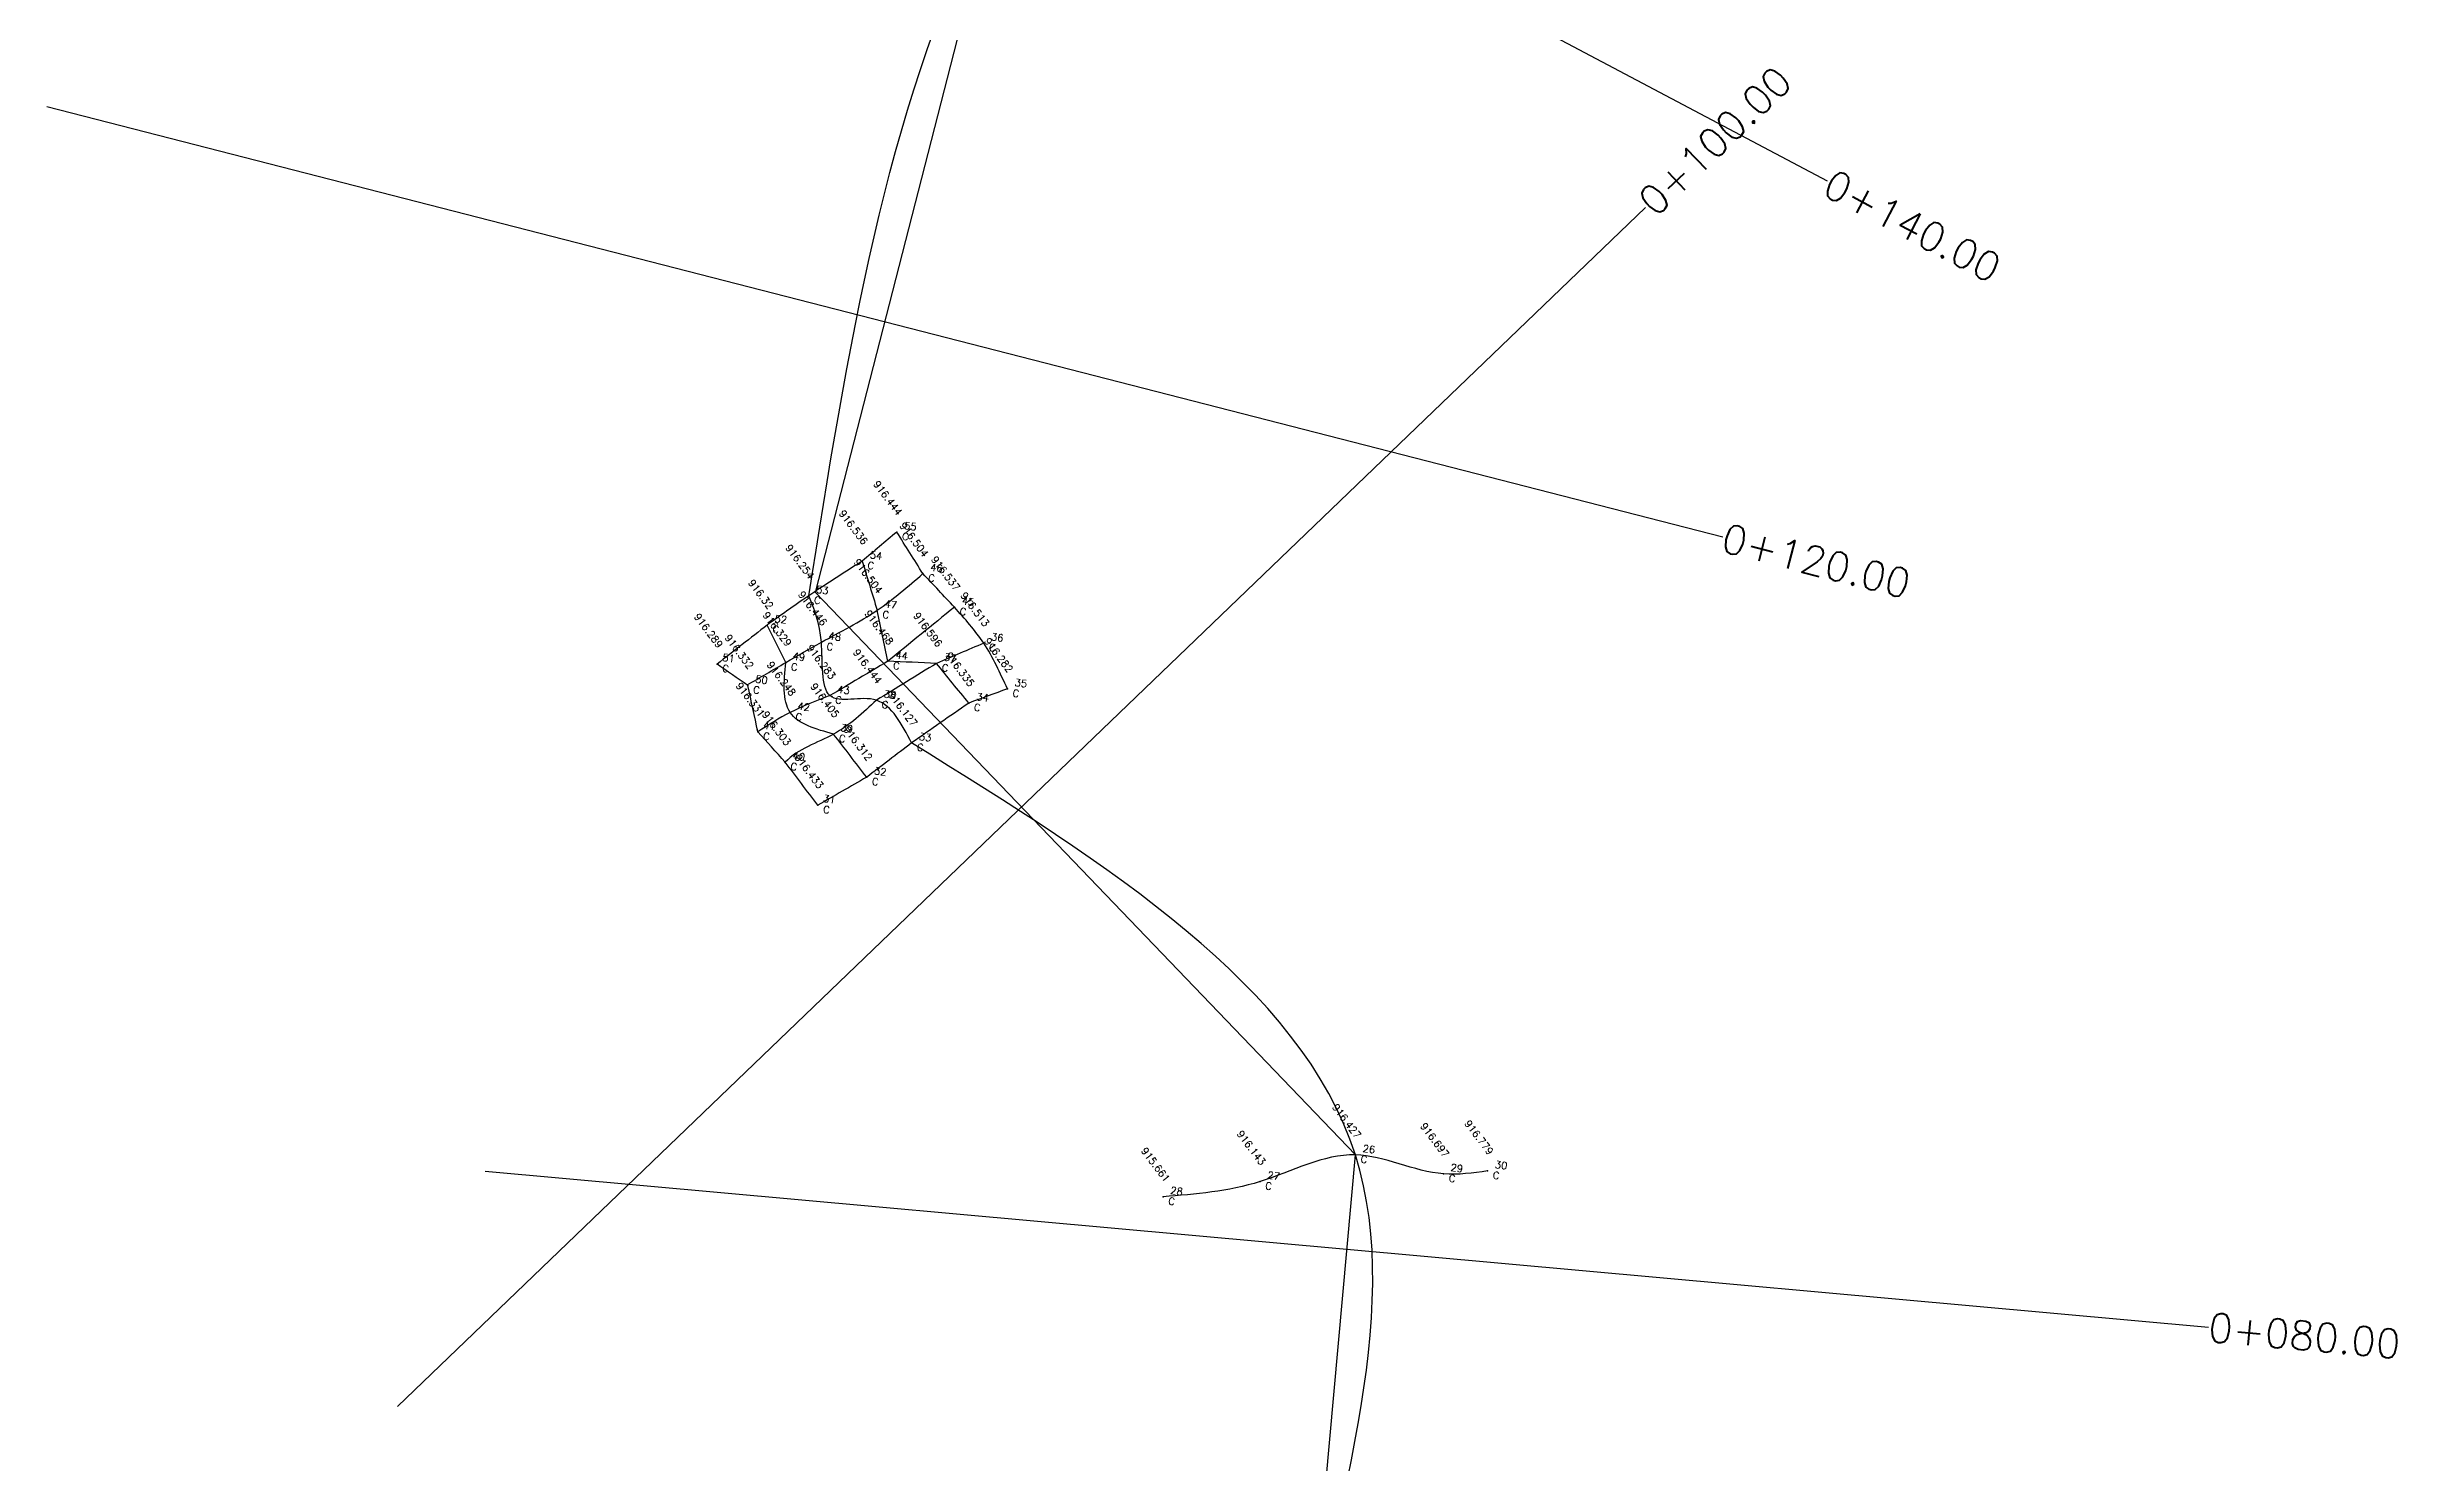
# Model space of a CAD drawing. Header units: millimetres. Extents: x 1849 to 4221, y 1726 to 2718.
# Drawn here: x 1849.4 to 1930.9, y 1801.9 to 1851 of the extents above; entities that cross this region are included whole.
import ezdxf
from ezdxf.enums import TextEntityAlignment as Align

# ---------------------------------------------------------------- set-up
doc = ezdxf.new("R2010")
doc.units = ezdxf.units.MM
for name, color, linetype in [('Chainage', 7, 'Continuous'), ('Points', 7, 'Continuous'), ('Points-ELV', 6, 'Continuous'), ('Points-NUM', 4, 'Continuous'), ('Points-TXT', 3, 'Continuous')]:
    doc.layers.add(name, color=color, linetype=linetype)
doc.styles.add('romans', font='romans.shx')

# ---------------------------------------------------------------- blocks, each defined once
blk = doc.blocks.new('POINTS')
at = {"layer": 'Points'}
blk.add_line((0, 0), (0, 0), dxfattribs=at)
blk.add_point((0, 0), dxfattribs=at)
at = {"layer": 'Points-ELV', "style": 'romans'}
blk.add_attdef('ELEV', text='', height=1, rotation=45, dxfattribs=at).set_placement((0, 0), align=Align.BOTTOM_LEFT)
at = {"layer": 'Points-NUM', "style": 'romans'}
blk.add_attdef('PTNUM', text='', height=1, dxfattribs=at).set_placement((0, 0), align=Align.BOTTOM_RIGHT)
at = {"layer": 'Points-TXT', "style": 'romans'}
blk.add_attdef('DESC', text='', height=1, dxfattribs=at).set_placement((0, 0), align=Align.BOTTOM_RIGHT)

msp = doc.modelspace()

# ---------------------------------------------------------------- linework, layer by layer
msp.add_lwpolyline([(1900.846, 1730.73), (1902.408, 1743.622), (1899.678, 1755.174), (1893.715, 1774.143), (1892.998, 1792.879), (1894.779, 1812.59), (1876.057, 1832.087), (1882.094, 1855.604), (1889.594, 1869.777), (1899.746, 1895.335), (1908.835, 1907.056)])
for points in [[(1875.825, 1831.972, 916.254), (1881.862, 1855.489, 921.331), (1889.413, 1870.034, 929.571), (1896.345, 1888.595, 932.79), (1897.548, 1889.487, 932.926), (1897.891, 1890.468, 933.423), (1899.123, 1892.537, 933.841), (1899.565, 1895.592, 934.371)], [(1878.876, 1834.182), (1877.677, 1833.175)], [(1879.783, 1832.74), (1878.876, 1834.182)], [(1877.677, 1833.175), (1875.825, 1831.972, 916.254), (1874.384, 1830.959)], [(1877.677, 1833.175), (1878.197, 1831.472)], [(1880.875, 1831.577, 916.537), (1879.783, 1832.74)], [(1879.392, 1826.871, 916.127), (1878.17, 1828.349), (1876.559, 1828.511, 916.283), (1876.26, 1830.362), (1875.825, 1831.972, 916.254)], [(1878.566, 1829.702, 916.468), (1878.197, 1831.472)], [(1880.875, 1831.577, 916.537), (1878.566, 1829.702, 916.468)], [(1882.71, 1828.744, 916.282), (1881.889, 1830.33, 916.513), (1880.875, 1831.577, 916.537)], [(1874.384, 1830.959), (1872.643, 1829.603, 916.289)], [(1875.025, 1829.657), (1874.384, 1830.959)], [(1881.889, 1830.33, 916.513), (1880.256, 1829.629, 916.596)], [(1876.685, 1827.176), (1875.18, 1827.929, 916.248), (1875.025, 1829.657)], [(1880.256, 1829.629, 916.596), (1878.17, 1828.349)], [(1880.256, 1829.629, 916.596), (1878.566, 1829.702, 916.468)], [(1881.37, 1828.254, 916.335), (1880.256, 1829.629, 916.596)], [(1874.059, 1827.258, 916.331), (1873.714, 1828.862, 916.332)], [(1882.71, 1828.744, 916.282), (1881.37, 1828.254, 916.335)], [(1878.17, 1828.349), (1876.685, 1827.176), (1875.008, 1826.205), (1874.985, 1826.18)], [(1881.37, 1828.254, 916.335), (1879.392, 1826.871, 916.127)], [(1875.008, 1826.205), (1874.059, 1827.258, 916.331)], [(1877.833, 1825.683, 916.312), (1876.685, 1827.176)], [(1879.392, 1826.871, 916.127), (1877.833, 1825.683, 916.312)], [(1900.846, 1730.73, 937.26), (1902.532, 1743.62, 932.241), (1899.497, 1755.43, 928.471), (1893.534, 1774.4, 925.92), (1892.817, 1793.135, 920.853), (1894.779, 1812.59, 916.427), (1879.392, 1826.871, 916.127)], [(1876.139, 1824.713, 916.433), (1875.008, 1826.205)], [(1877.833, 1825.683, 916.312), (1876.139, 1824.713, 916.433)], [(1899.362, 1812.034, 916.779), (1897.838, 1811.93, 916.697), (1894.779, 1812.59, 916.427), (1891.473, 1811.665, 916.143), (1888.109, 1811.137, 915.661)]]:
    msp.add_spline(points, degree=3)
for points, knots in [([(1873.687, 1828.88, 0.006), (1874.132, 1829.139, 0.003), (1874.986, 1829.635, -0.001), (1876.488, 1830.507, 0), (1878.191, 1831.361, 0), (1879.269, 1832.295, 0), (1879.783, 1832.74)], [914.779072, 914.779072, 914.779072, 914.779072, 916.333283, 917.754955, 919.987221, 922.018051, 922.018051, 922.018051, 922.018051]), ([(1876.559, 1828.511, 916.283), (1876.091, 1828.333, 916.26), (1875.213, 1828.001, 916.216), (1874.425, 1827.494, 916.295), (1874.059, 1827.258, 916.331)], [0, 0, 0, 0, 1.497604, 2.806945, 2.806945, 2.806945, 2.806945])]:
    msp.add_open_spline(points, degree=3, knots=knots)
for points in [[(1873.714, 1828.862, 916.332), (1873.357, 1829.109, 916.318), (1872.999, 1829.356, 916.304), (1872.643, 1829.603, 916.289)], [(1878.566, 1829.702, 916.468), (1877.896, 1829.304, 916.407), (1877.227, 1828.907, 916.346), (1876.559, 1828.511, 916.283)], [(1876.617, 1828.469, 0.139), (1876.63, 1828.477, 0.093), (1876.644, 1828.485, 0.046), (1876.657, 1828.493)], [(1874.043, 1827.331, 0.042), (1874.047, 1827.333, 0.028), (1874.051, 1827.336, 0.014), (1874.054, 1827.338)]]:
    msp.add_open_spline(points, degree=3)
at = {"layer": 'Chainage'}
for p, q in [((1858.108, 1874.416), (1911.14, 1846.353)), ((1849.408, 1848.93), (1907.524, 1834.012)), ((1861.56, 1803.871), (1904.839, 1845.427)), ((1861.56, 1803.871), (1904.839, 1845.427)), ((1864.605, 1812.021), (1924.362, 1806.622))]:
    msp.add_line(p, q, dxfattribs=at)

# ---------------------------------------------------------------- block references
at = {"layer": 'Points', "linetype": 'Continuous'}
ref = msp.add_blockref('POINTS', (1878.876, 1834.182), dxfattribs=dict(at, xscale=-1, rotation=352.1430680032618))
ref.add_attrib('PTNUM', '55', dxfattribs={"layer": 'Points-NUM', "height": 0.25, "rotation": 352.14307, "style": 'romans'}).set_placement((1879.534, 1834.155), align=Align.BOTTOM_RIGHT)
ref.add_attrib('DESC', 'C', dxfattribs={"layer": 'Points-TXT', "height": 0.25, "rotation": 352.14307, "style": 'romans'}).set_placement((1879.258, 1833.814), align=Align.BOTTOM_RIGHT)
ref.add_attrib('ELEV', '916.444', dxfattribs={"layer": 'Points-ELV', "height": 0.25, "rotation": 307.14307, "style": 'romans'}).set_placement((1877.986, 1835.797), align=Align.BOTTOM_LEFT)
ref = msp.add_blockref('POINTS', (1877.677, 1833.175), dxfattribs=dict(at, xscale=-1, rotation=352.1430680032618))
ref.add_attrib('PTNUM', '54', dxfattribs={"layer": 'Points-NUM', "height": 0.25, "rotation": 352.14307, "style": 'romans'}).set_placement((1878.346, 1833.146), align=Align.BOTTOM_RIGHT)
ref.add_attrib('DESC', 'C', dxfattribs={"layer": 'Points-TXT', "height": 0.25, "rotation": 352.14307, "style": 'romans'}).set_placement((1878.059, 1832.807), align=Align.BOTTOM_RIGHT)
ref.add_attrib('ELEV', '916.536', dxfattribs={"layer": 'Points-ELV', "height": 0.25, "rotation": 307.14307, "style": 'romans'}).set_placement((1876.794, 1834.78), align=Align.BOTTOM_LEFT)
ref = msp.add_blockref('POINTS', (1879.783, 1832.74), dxfattribs=dict(at, xscale=-1, rotation=352.1430680032618))
ref.add_attrib('PTNUM', '46', dxfattribs={"layer": 'Points-NUM', "height": 0.25, "rotation": 352.14307, "style": 'romans'}).set_placement((1880.44, 1832.712), align=Align.BOTTOM_RIGHT)
ref.add_attrib('DESC', 'C', dxfattribs={"layer": 'Points-TXT', "height": 0.25, "rotation": 352.14307, "style": 'romans'}).set_placement((1880.165, 1832.372), align=Align.BOTTOM_RIGHT)
ref.add_attrib('ELEV', '916.504', dxfattribs={"layer": 'Points-ELV', "height": 0.25, "rotation": 307.14307, "style": 'romans'}).set_placement((1878.893, 1834.355), align=Align.BOTTOM_LEFT)
ref = msp.add_blockref('POINTS', (1875.825, 1831.972, 916.254), dxfattribs=dict(at, xscale=-1, rotation=352.1430680032618))
ref.add_attrib('PTNUM', '53', dxfattribs={"layer": 'Points-NUM', "height": 0.25, "rotation": 352.14307, "style": 'romans'}).set_placement((1876.482, 1831.944, 916.254), align=Align.BOTTOM_RIGHT)
ref.add_attrib('DESC', 'C', dxfattribs={"layer": 'Points-TXT', "height": 0.25, "rotation": 352.14307, "style": 'romans'}).set_placement((1876.207, 1831.604, 916.254), align=Align.BOTTOM_RIGHT)
ref.add_attrib('ELEV', '916.254', dxfattribs={"layer": 'Points-ELV', "height": 0.25, "rotation": 307.14307, "style": 'romans'}).set_placement((1874.935, 1833.587, 916.254), align=Align.BOTTOM_LEFT)
ref = msp.add_blockref('POINTS', (1878.197, 1831.472), dxfattribs=dict(at, xscale=-1, rotation=352.1430680032618))
ref.add_attrib('PTNUM', '47', dxfattribs={"layer": 'Points-NUM', "height": 0.25, "rotation": 352.14307, "style": 'romans'}).set_placement((1878.854, 1831.444), align=Align.BOTTOM_RIGHT)
ref.add_attrib('DESC', 'C', dxfattribs={"layer": 'Points-TXT', "height": 0.25, "rotation": 352.14307, "style": 'romans'}).set_placement((1878.578, 1831.104), align=Align.BOTTOM_RIGHT)
ref.add_attrib('ELEV', '916.504', dxfattribs={"layer": 'Points-ELV', "height": 0.25, "rotation": 307.14307, "style": 'romans'}).set_placement((1877.306, 1833.087), align=Align.BOTTOM_LEFT)
ref = msp.add_blockref('POINTS', (1880.875, 1831.577, 916.537), dxfattribs=dict(at, xscale=-1, rotation=352.1430680032618))
ref.add_attrib('PTNUM', '45', dxfattribs={"layer": 'Points-NUM', "height": 0.25, "rotation": 352.14307, "style": 'romans'}).set_placement((1881.532, 1831.549, 916.537), align=Align.BOTTOM_RIGHT)
ref.add_attrib('DESC', 'C', dxfattribs={"layer": 'Points-TXT', "height": 0.25, "rotation": 352.14307, "style": 'romans'}).set_placement((1881.257, 1831.209, 916.537), align=Align.BOTTOM_RIGHT)
ref.add_attrib('ELEV', '916.537', dxfattribs={"layer": 'Points-ELV', "height": 0.25, "rotation": 307.14307, "style": 'romans'}).set_placement((1879.992, 1833.182, 916.537), align=Align.BOTTOM_LEFT)
ref = msp.add_blockref('POINTS', (1874.384, 1830.959), dxfattribs=dict(at, xscale=-1, rotation=352.1430680032618))
ref.add_attrib('PTNUM', '52', dxfattribs={"layer": 'Points-NUM', "height": 0.25, "rotation": 352.14307, "style": 'romans'}).set_placement((1875.041, 1830.932), align=Align.BOTTOM_RIGHT)
ref.add_attrib('DESC', 'C', dxfattribs={"layer": 'Points-TXT', "height": 0.25, "rotation": 352.14307, "style": 'romans'}).set_placement((1874.766, 1830.591), align=Align.BOTTOM_RIGHT)
ref.add_attrib('ELEV', '916.32', dxfattribs={"layer": 'Points-ELV', "height": 0.25, "rotation": 307.14307, "style": 'romans'}).set_placement((1873.645, 1832.375), align=Align.BOTTOM_LEFT)
ref = msp.add_blockref('POINTS', (1876.26, 1830.362), dxfattribs=dict(at, xscale=-1, rotation=352.1430680032618))
ref.add_attrib('PTNUM', '48', dxfattribs={"layer": 'Points-NUM', "height": 0.25, "rotation": 352.14307, "style": 'romans'}).set_placement((1876.917, 1830.334), align=Align.BOTTOM_RIGHT)
ref.add_attrib('DESC', 'C', dxfattribs={"layer": 'Points-TXT', "height": 0.25, "rotation": 352.14307, "style": 'romans'}).set_placement((1876.642, 1829.993), align=Align.BOTTOM_RIGHT)
ref.add_attrib('ELEV', '916.446', dxfattribs={"layer": 'Points-ELV', "height": 0.25, "rotation": 307.14307, "style": 'romans'}).set_placement((1875.377, 1831.967), align=Align.BOTTOM_LEFT)
ref = msp.add_blockref('POINTS', (1881.889, 1830.33, 916.513), dxfattribs=dict(at, xscale=-1, rotation=352.1430680032618))
ref.add_attrib('PTNUM', '36', dxfattribs={"layer": 'Points-NUM', "height": 0.25, "rotation": 352.14307, "style": 'romans'}).set_placement((1882.546, 1830.303, 916.513), align=Align.BOTTOM_RIGHT)
ref.add_attrib('DESC', 'C', dxfattribs={"layer": 'Points-TXT', "height": 0.25, "rotation": 352.14307, "style": 'romans'}).set_placement((1882.271, 1829.962, 916.513), align=Align.BOTTOM_RIGHT)
ref.add_attrib('ELEV', '916.513', dxfattribs={"layer": 'Points-ELV', "height": 0.25, "rotation": 307.14307, "style": 'romans'}).set_placement((1881.006, 1831.936, 916.513), align=Align.BOTTOM_LEFT)
ref = msp.add_blockref('POINTS', (1872.643, 1829.603, 916.289), dxfattribs=dict(at, xscale=-1, rotation=352.1430680032618))
ref.add_attrib('PTNUM', '51', dxfattribs={"layer": 'Points-NUM', "height": 0.25, "rotation": 352.14307, "style": 'romans'}).set_placement((1873.229, 1829.585, 916.289), align=Align.BOTTOM_RIGHT)
ref.add_attrib('DESC', 'C', dxfattribs={"layer": 'Points-TXT', "height": 0.25, "rotation": 352.14307, "style": 'romans'}).set_placement((1873.024, 1829.235, 916.289), align=Align.BOTTOM_RIGHT)
ref.add_attrib('ELEV', '916.289', dxfattribs={"layer": 'Points-ELV', "height": 0.25, "rotation": 307.14307, "style": 'romans'}).set_placement((1871.767, 1831.199, 916.289), align=Align.BOTTOM_LEFT)
ref = msp.add_blockref('POINTS', (1875.025, 1829.657), dxfattribs=dict(at, xscale=-1, rotation=352.1430680032618))
ref.add_attrib('PTNUM', '49', dxfattribs={"layer": 'Points-NUM', "height": 0.25, "rotation": 352.14307, "style": 'romans'}).set_placement((1875.67, 1829.631), align=Align.BOTTOM_RIGHT)
ref.add_attrib('DESC', 'C', dxfattribs={"layer": 'Points-TXT', "height": 0.25, "rotation": 352.14307, "style": 'romans'}).set_placement((1875.407, 1829.289), align=Align.BOTTOM_RIGHT)
ref.add_attrib('ELEV', '916.329', dxfattribs={"layer": 'Points-ELV', "height": 0.25, "rotation": 307.14307, "style": 'romans'}).set_placement((1874.149, 1831.253), align=Align.BOTTOM_LEFT)
ref = msp.add_blockref('POINTS', (1878.566, 1829.702, 916.468), dxfattribs=dict(at, xscale=-1, rotation=352.1430680032618))
ref.add_attrib('PTNUM', '44', dxfattribs={"layer": 'Points-NUM', "height": 0.25, "rotation": 352.14307, "style": 'romans'}).set_placement((1879.235, 1829.673, 916.468), align=Align.BOTTOM_RIGHT)
ref.add_attrib('DESC', 'C', dxfattribs={"layer": 'Points-TXT', "height": 0.25, "rotation": 352.14307, "style": 'romans'}).set_placement((1878.948, 1829.334, 916.468), align=Align.BOTTOM_RIGHT)
ref.add_attrib('ELEV', '916.468', dxfattribs={"layer": 'Points-ELV', "height": 0.25, "rotation": 307.14307, "style": 'romans'}).set_placement((1877.683, 1831.307, 916.468), align=Align.BOTTOM_LEFT)
ref = msp.add_blockref('POINTS', (1880.256, 1829.629, 916.596), dxfattribs=dict(at, xscale=-1, rotation=352.1430680032618))
ref.add_attrib('PTNUM', '37', dxfattribs={"layer": 'Points-NUM', "height": 0.25, "rotation": 352.14307, "style": 'romans'}).set_placement((1880.913, 1829.601, 916.596), align=Align.BOTTOM_RIGHT)
ref.add_attrib('DESC', 'C', dxfattribs={"layer": 'Points-TXT', "height": 0.25, "rotation": 352.14307, "style": 'romans'}).set_placement((1880.638, 1829.261, 916.596), align=Align.BOTTOM_RIGHT)
ref.add_attrib('ELEV', '916.596', dxfattribs={"layer": 'Points-ELV', "height": 0.25, "rotation": 307.14307, "style": 'romans'}).set_placement((1879.373, 1831.234, 916.596), align=Align.BOTTOM_LEFT)
ref = msp.add_blockref('POINTS', (1873.714, 1828.862, 916.332), dxfattribs=dict(at, xscale=-1, rotation=352.1430680032618))
ref.add_attrib('PTNUM', '50', dxfattribs={"layer": 'Points-NUM', "height": 0.25, "rotation": 352.14307, "style": 'romans'}).set_placement((1874.371, 1828.834, 916.332), align=Align.BOTTOM_RIGHT)
ref.add_attrib('DESC', 'C', dxfattribs={"layer": 'Points-TXT', "height": 0.25, "rotation": 352.14307, "style": 'romans'}).set_placement((1874.096, 1828.493, 916.332), align=Align.BOTTOM_RIGHT)
ref.add_attrib('ELEV', '916.332', dxfattribs={"layer": 'Points-ELV', "height": 0.25, "rotation": 307.14307, "style": 'romans'}).set_placement((1872.831, 1830.467, 916.332), align=Align.BOTTOM_LEFT)
ref = msp.add_blockref('POINTS', (1882.71, 1828.744, 916.282), dxfattribs=dict(at, xscale=-1, rotation=352.1430680032618))
ref.add_attrib('PTNUM', '35', dxfattribs={"layer": 'Points-NUM', "height": 0.25, "rotation": 352.14307, "style": 'romans'}).set_placement((1883.367, 1828.717, 916.282), align=Align.BOTTOM_RIGHT)
ref.add_attrib('DESC', 'C', dxfattribs={"layer": 'Points-TXT', "height": 0.25, "rotation": 352.14307, "style": 'romans'}).set_placement((1883.092, 1828.376, 916.282), align=Align.BOTTOM_RIGHT)
ref.add_attrib('ELEV', '916.282', dxfattribs={"layer": 'Points-ELV', "height": 0.25, "rotation": 307.14307, "style": 'romans'}).set_placement((1881.827, 1830.349, 916.282), align=Align.BOTTOM_LEFT)
ref = msp.add_blockref('POINTS', (1875.18, 1827.929, 916.248), dxfattribs=dict(at, xscale=-1, rotation=352.1430680032618))
ref.add_attrib('PTNUM', '42', dxfattribs={"layer": 'Points-NUM', "height": 0.25, "rotation": 352.14307, "style": 'romans'}).set_placement((1875.837, 1827.901, 916.248), align=Align.BOTTOM_RIGHT)
ref.add_attrib('DESC', 'C', dxfattribs={"layer": 'Points-TXT', "height": 0.25, "rotation": 352.14307, "style": 'romans'}).set_placement((1875.562, 1827.561, 916.248), align=Align.BOTTOM_RIGHT)
ref.add_attrib('ELEV', '916.248', dxfattribs={"layer": 'Points-ELV', "height": 0.25, "rotation": 307.14307, "style": 'romans'}).set_placement((1874.297, 1829.534, 916.248), align=Align.BOTTOM_LEFT)
ref = msp.add_blockref('POINTS', (1876.559, 1828.511, 916.283), dxfattribs=dict(at, xscale=-1, rotation=352.1430680032618))
ref.add_attrib('PTNUM', '43', dxfattribs={"layer": 'Points-NUM', "height": 0.25, "rotation": 352.14307, "style": 'romans'}).set_placement((1877.217, 1828.483, 916.283), align=Align.BOTTOM_RIGHT)
ref.add_attrib('DESC', 'C', dxfattribs={"layer": 'Points-TXT', "height": 0.25, "rotation": 352.14307, "style": 'romans'}).set_placement((1876.941, 1828.143, 916.283), align=Align.BOTTOM_RIGHT)
ref.add_attrib('ELEV', '916.283', dxfattribs={"layer": 'Points-ELV', "height": 0.25, "rotation": 307.14307, "style": 'romans'}).set_placement((1875.676, 1830.116, 916.283), align=Align.BOTTOM_LEFT)
ref = msp.add_blockref('POINTS', (1878.17, 1828.349), dxfattribs=dict(at, xscale=-1, rotation=352.1430680032618))
ref.add_attrib('PTNUM', '38', dxfattribs={"layer": 'Points-NUM', "height": 0.25, "rotation": 352.14307, "style": 'romans'}).set_placement((1878.828, 1828.321), align=Align.BOTTOM_RIGHT)
ref.add_attrib('DESC', 'C', dxfattribs={"layer": 'Points-TXT', "height": 0.25, "rotation": 352.14307, "style": 'romans'}).set_placement((1878.552, 1827.981), align=Align.BOTTOM_RIGHT)
ref.add_attrib('ELEV', '916.444', dxfattribs={"layer": 'Points-ELV', "height": 0.25, "rotation": 307.14307, "style": 'romans'}).set_placement((1877.28, 1829.963), align=Align.BOTTOM_LEFT)
ref = msp.add_blockref('POINTS', (1881.37, 1828.254, 916.335), dxfattribs=dict(at, xscale=-1, rotation=352.1430680032618))
ref.add_attrib('PTNUM', '34', dxfattribs={"layer": 'Points-NUM', "height": 0.25, "rotation": 352.14307, "style": 'romans'}).set_placement((1882.039, 1828.225, 916.335), align=Align.BOTTOM_RIGHT)
ref.add_attrib('DESC', 'C', dxfattribs={"layer": 'Points-TXT', "height": 0.25, "rotation": 352.14307, "style": 'romans'}).set_placement((1881.752, 1827.886, 916.335), align=Align.BOTTOM_RIGHT)
ref.add_attrib('ELEV', '916.335', dxfattribs={"layer": 'Points-ELV', "height": 0.25, "rotation": 307.14307, "style": 'romans'}).set_placement((1880.487, 1829.859, 916.335), align=Align.BOTTOM_LEFT)
ref = msp.add_blockref('POINTS', (1874.059, 1827.258, 916.331), dxfattribs=dict(at, xscale=-1, rotation=352.1430680032618))
ref.add_attrib('PTNUM', '41', dxfattribs={"layer": 'Points-NUM', "height": 0.25, "rotation": 352.14307, "style": 'romans'}).set_placement((1874.645, 1827.24, 916.331), align=Align.BOTTOM_RIGHT)
ref.add_attrib('DESC', 'C', dxfattribs={"layer": 'Points-TXT', "height": 0.25, "rotation": 352.14307, "style": 'romans'}).set_placement((1874.44, 1826.89, 916.331), align=Align.BOTTOM_RIGHT)
ref.add_attrib('ELEV', '916.331', dxfattribs={"layer": 'Points-ELV', "height": 0.25, "rotation": 307.14307, "style": 'romans'}).set_placement((1873.219, 1828.806, 916.331), align=Align.BOTTOM_LEFT)
ref = msp.add_blockref('POINTS', (1876.685, 1827.176), dxfattribs=dict(at, xscale=-1, rotation=352.1430680032618))
ref.add_attrib('PTNUM', '39', dxfattribs={"layer": 'Points-NUM', "height": 0.25, "rotation": 352.14307, "style": 'romans'}).set_placement((1877.33, 1827.15), align=Align.BOTTOM_RIGHT)
ref.add_attrib('DESC', 'C', dxfattribs={"layer": 'Points-TXT', "height": 0.25, "rotation": 352.14307, "style": 'romans'}).set_placement((1877.067, 1826.808), align=Align.BOTTOM_RIGHT)
ref.add_attrib('ELEV', '916.405', dxfattribs={"layer": 'Points-ELV', "height": 0.25, "rotation": 307.14307, "style": 'romans'}).set_placement((1875.802, 1828.781), align=Align.BOTTOM_LEFT)
ref = msp.add_blockref('POINTS', (1875.008, 1826.205), dxfattribs=dict(at, xscale=-1, rotation=352.1430680032618))
ref.add_attrib('PTNUM', '40', dxfattribs={"layer": 'Points-NUM', "height": 0.25, "rotation": 352.14307, "style": 'romans'}).set_placement((1875.665, 1826.177), align=Align.BOTTOM_RIGHT)
ref.add_attrib('DESC', 'C', dxfattribs={"layer": 'Points-TXT', "height": 0.25, "rotation": 352.14307, "style": 'romans'}).set_placement((1875.39, 1825.837), align=Align.BOTTOM_RIGHT)
ref.add_attrib('ELEV', '916.303', dxfattribs={"layer": 'Points-ELV', "height": 0.25, "rotation": 307.14307, "style": 'romans'}).set_placement((1874.125, 1827.81), align=Align.BOTTOM_LEFT)
ref = msp.add_blockref('POINTS', (1879.392, 1826.871, 916.127), dxfattribs=dict(at, xscale=-1, rotation=352.1430680032618))
ref.add_attrib('PTNUM', '33', dxfattribs={"layer": 'Points-NUM', "height": 0.25, "rotation": 352.14307, "style": 'romans'}).set_placement((1880.049, 1826.844, 916.127), align=Align.BOTTOM_RIGHT)
ref.add_attrib('DESC', 'C', dxfattribs={"layer": 'Points-TXT', "height": 0.25, "rotation": 352.14307, "style": 'romans'}).set_placement((1879.774, 1826.503, 916.127), align=Align.BOTTOM_RIGHT)
ref.add_attrib('ELEV', '916.127', dxfattribs={"layer": 'Points-ELV', "height": 0.25, "rotation": 307.14307, "style": 'romans'}).set_placement((1878.509, 1828.476, 916.127), align=Align.BOTTOM_LEFT)
ref = msp.add_blockref('POINTS', (1877.833, 1825.683, 916.312), dxfattribs=dict(at, xscale=-1, rotation=352.1430680032618))
ref.add_attrib('PTNUM', '32', dxfattribs={"layer": 'Points-NUM', "height": 0.25, "rotation": 352.14307, "style": 'romans'}).set_placement((1878.49, 1825.656, 916.312), align=Align.BOTTOM_RIGHT)
ref.add_attrib('DESC', 'C', dxfattribs={"layer": 'Points-TXT', "height": 0.25, "rotation": 352.14307, "style": 'romans'}).set_placement((1878.215, 1825.315, 916.312), align=Align.BOTTOM_RIGHT)
ref.add_attrib('ELEV', '916.312', dxfattribs={"layer": 'Points-ELV', "height": 0.25, "rotation": 307.14307, "style": 'romans'}).set_placement((1876.95, 1827.288, 916.312), align=Align.BOTTOM_LEFT)
ref = msp.add_blockref('POINTS', (1876.139, 1824.713, 916.433), dxfattribs=dict(at, xscale=-1, rotation=352.1430680032618))
ref.add_attrib('PTNUM', '31', dxfattribs={"layer": 'Points-NUM', "height": 0.25, "rotation": 352.14307, "style": 'romans'}).set_placement((1876.726, 1824.695, 916.433), align=Align.BOTTOM_RIGHT)
ref.add_attrib('DESC', 'C', dxfattribs={"layer": 'Points-TXT', "height": 0.25, "rotation": 352.14307, "style": 'romans'}).set_placement((1876.521, 1824.345, 916.433), align=Align.BOTTOM_RIGHT)
ref.add_attrib('ELEV', '916.433', dxfattribs={"layer": 'Points-ELV', "height": 0.25, "rotation": 307.14307, "style": 'romans'}).set_placement((1875.256, 1826.318, 916.433), align=Align.BOTTOM_LEFT)
ref = msp.add_blockref('POINTS', (1894.779, 1812.59, 916.427), dxfattribs=dict(at, xscale=-1, rotation=352.1430680032618))
ref.add_attrib('PTNUM', '26', dxfattribs={"layer": 'Points-NUM', "height": 0.25, "rotation": 352.14307, "style": 'romans'}).set_placement((1895.436, 1812.562, 916.427), align=Align.BOTTOM_RIGHT)
ref.add_attrib('DESC', 'C', dxfattribs={"layer": 'Points-TXT', "height": 0.25, "rotation": 352.14307, "style": 'romans'}).set_placement((1895.161, 1812.222, 916.427), align=Align.BOTTOM_RIGHT)
ref.add_attrib('ELEV', '916.427', dxfattribs={"layer": 'Points-ELV', "height": 0.25, "rotation": 307.14307, "style": 'romans'}).set_placement((1893.896, 1814.195, 916.427), align=Align.BOTTOM_LEFT)
ref = msp.add_blockref('POINTS', (1891.473, 1811.665, 916.143), dxfattribs=dict(at, xscale=-1, rotation=352.1430680032618))
ref.add_attrib('PTNUM', '27', dxfattribs={"layer": 'Points-NUM', "height": 0.25, "rotation": 352.14307, "style": 'romans'}).set_placement((1892.13, 1811.638, 916.143), align=Align.BOTTOM_RIGHT)
ref.add_attrib('DESC', 'C', dxfattribs={"layer": 'Points-TXT', "height": 0.25, "rotation": 352.14307, "style": 'romans'}).set_placement((1891.854, 1811.297, 916.143), align=Align.BOTTOM_RIGHT)
ref.add_attrib('ELEV', '916.143', dxfattribs={"layer": 'Points-ELV', "height": 0.25, "rotation": 307.14307, "style": 'romans'}).set_placement((1890.589, 1813.27, 916.143), align=Align.BOTTOM_LEFT)
ref = msp.add_blockref('POINTS', (1897.838, 1811.93, 916.697), dxfattribs=dict(at, xscale=-1, rotation=352.1430680032618))
ref.add_attrib('PTNUM', '29', dxfattribs={"layer": 'Points-NUM', "height": 0.25, "rotation": 352.14307, "style": 'romans'}).set_placement((1898.483, 1811.905, 916.697), align=Align.BOTTOM_RIGHT)
ref.add_attrib('DESC', 'C', dxfattribs={"layer": 'Points-TXT', "height": 0.25, "rotation": 352.14307, "style": 'romans'}).set_placement((1898.219, 1811.562, 916.697), align=Align.BOTTOM_RIGHT)
ref.add_attrib('ELEV', '916.697', dxfattribs={"layer": 'Points-ELV', "height": 0.25, "rotation": 307.14307, "style": 'romans'}).set_placement((1896.954, 1813.536, 916.697), align=Align.BOTTOM_LEFT)
ref = msp.add_blockref('POINTS', (1899.362, 1812.034, 916.779), dxfattribs=dict(at, xscale=-1, rotation=352.1430680032618))
ref.add_attrib('PTNUM', '30', dxfattribs={"layer": 'Points-NUM', "height": 0.25, "rotation": 352.14307, "style": 'romans'}).set_placement((1900.019, 1812.006, 916.779), align=Align.BOTTOM_RIGHT)
ref.add_attrib('DESC', 'C', dxfattribs={"layer": 'Points-TXT', "height": 0.25, "rotation": 352.14307, "style": 'romans'}).set_placement((1899.744, 1811.666, 916.779), align=Align.BOTTOM_RIGHT)
ref.add_attrib('ELEV', '916.779', dxfattribs={"layer": 'Points-ELV', "height": 0.25, "rotation": 307.14307, "style": 'romans'}).set_placement((1898.486, 1813.63, 916.779), align=Align.BOTTOM_LEFT)
ref = msp.add_blockref('POINTS', (1888.109, 1811.137, 915.661), dxfattribs=dict(at, xscale=-1, rotation=352.1430680032618))
ref.add_attrib('PTNUM', '28', dxfattribs={"layer": 'Points-NUM', "height": 0.25, "rotation": 352.14307, "style": 'romans'}).set_placement((1888.766, 1811.109, 915.661), align=Align.BOTTOM_RIGHT)
ref.add_attrib('DESC', 'C', dxfattribs={"layer": 'Points-TXT', "height": 0.25, "rotation": 352.14307, "style": 'romans'}).set_placement((1888.491, 1810.769, 915.661), align=Align.BOTTOM_RIGHT)
ref.add_attrib('ELEV', '915.661', dxfattribs={"layer": 'Points-ELV', "height": 0.25, "rotation": 307.14307, "style": 'romans'}).set_placement((1887.269, 1812.685, 915.661), align=Align.BOTTOM_LEFT)

# ---------------------------------------------------------------- texts
at = {"layer": 'Chainage', "style": 'romans'}
for s, rotation, p in [('0+100.00', 43.83731, (1904.839, 1845.427)), ('0+100.00', 43.83731, (1904.839, 1845.427)), ('0+140.00', 332.11356, (1911.14, 1846.353)), ('0+120.00', 345.60284, (1907.524, 1834.012)), ('0+080.00', 354.83727, (1924.362, 1806.622))]:
    msp.add_text(s, height=1, rotation=rotation, dxfattribs=at).set_placement(p, align=Align.MIDDLE_LEFT)

doc.saveas('drawing.dxf')
